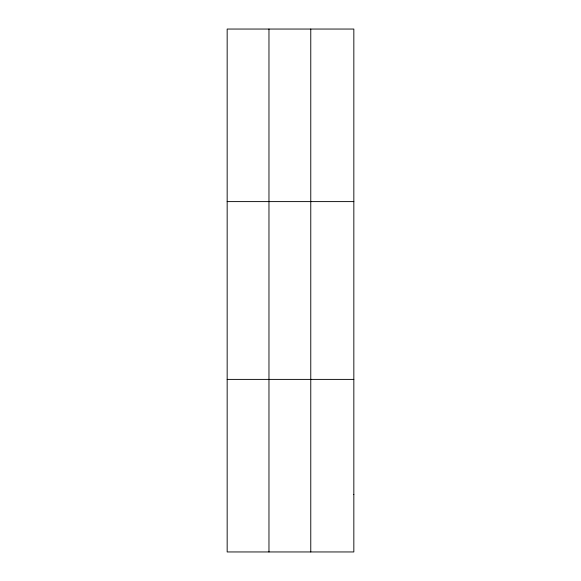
<?xml version="1.0" encoding="UTF-8"?>
<svg xmlns="http://www.w3.org/2000/svg" width="581" height="581" viewBox="0 0 581 581"><rect width="100%" height="100%" fill="white"/><g stroke="black" fill="none" stroke-linecap="round" stroke-linejoin="round"><path stroke-width="0.87" d="M268.967 551.95L268.967 29.05M310.77 551.95L310.77 29.05M227.164 201.607L353.836 201.607M227.164 379.393L353.836 379.393M353.836 494.431L353.836 551.95L227.164 551.95L227.164 29.05L353.836 29.05L353.836 494.431"/></g></svg>
